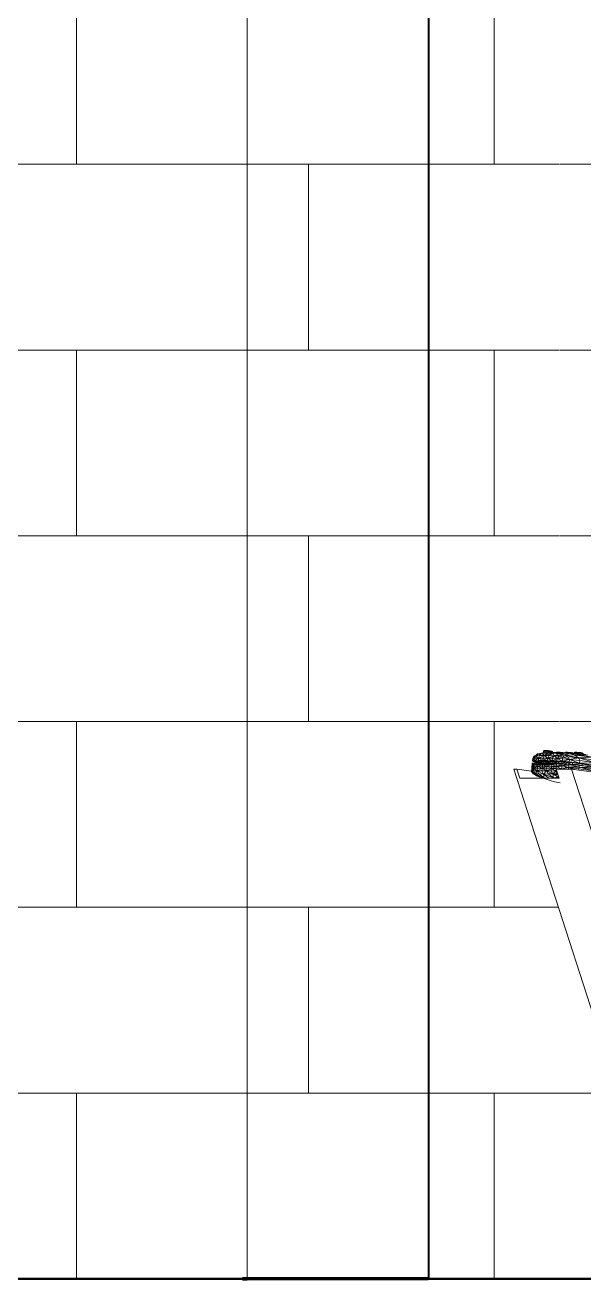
# Model space of a CAD drawing. Extents: x 4834 to 83801, y -13735 to 32221.
# Drawn here: x 13817.6 to 13841.7, y -12508.5 to -12454.5 of the extents above; entities that cross this region are included whole.
import ezdxf

# ---------------------------------------------------------------- set-up
doc = ezdxf.new("R2010")
doc.units = 0
doc.header["$LTSCALE"] = 8
doc.header["$MEASUREMENT"] = 0
doc.linetypes.add('Grid Line 1_2_', pattern=[0.875, 0.5, -0.125, 0.125, -0.125])
doc.linetypes.add('IMPORT-Hidden __x_', pattern=[0.1875, 0.125, -0.0625])
doc.layers.get('0').update_dxf_attribs({"lineweight": 9})
for name, color, linetype, lineweight in [('A-COLS', 52, 'Continuous', 9), ('A-DIM-480', 52, 'Continuous', 18), ('A-FLOR-LEVL', 51, 'Continuous', 9), ('A-WALL', 7, 'Continuous', 40), ('A-Wall-New', 1, 'Continuous', 50), ('A-windoor', 2, 'Continuous', 13), ('Details', 2, 'Continuous', 15), ('DIM', 8, 'Continuous', 5), ('first_dwg', 8, 'Continuous', 9), ('Furniture', 132, 'Continuous', 5), ('G-IMPT', 8, 'Continuous', 9), ('I-FURN', 30, 'Continuous', 9)]:
    doc.layers.add(name, color=color, linetype=linetype, lineweight=lineweight)
doc.layers.add('A-WALL-PATT', color=253, linetype='Continuous')
pattern_1 = [(0, (13837.783, -12508.538), (0, 8), []), (90, (13837.783, -12508.538), (-8, 8), [8, -8])]

# ---------------------------------------------------------------- blocks, each defined once
blk = doc.blocks.new('first_dwg__Oblique-V1-Section 1')
at = {"layer": 'A-DIM-480'}
blk.add_line((535.159, 0), (532.909, 0), dxfattribs=at)
blk = doc.blocks.new('first_dwg__U10-354699-Section 1')
at = {"layer": 'A-windoor'}
for p, q in [((1090.035, 0), (1084.535, 0)), ((1084.535, 0), (1090.035, 0)), ((1090.035, 0), (1084.535, 0)), ((1084.535, 0), (1090.035, 0)), ((1086.285, 0), (1088.285, 0)), ((1086.285, 0), (1088.285, 0)), ((1086.285, 0), (1088.285, 0)), ((1088.285, 0), (1086.285, 0))]:
    blk.add_line(p, q, dxfattribs=at)
blk = doc.blocks.new('first_dwg_A$C4D910482-354701-Section 1')
at = {"layer": 'Furniture'}
for p, q in [((1074.222, 0), (1060.33, 0)), ((1075.205, 0), (1061.314, 0)), ((1076.115, 0), (1074.222, 0)), ((1077.856, 0), (1075.205, 0))]:
    blk.add_line(p, q, dxfattribs=at)
at = {"layer": 'Furniture', "flags": 128}
for points in [[(1053.517, 0), (1041.542, 0), (1064.14, 0), (1076.115, 0)], [(1071.545, 0), (1073.286, 0), (1077.856, 0)]]:
    blk.add_lwpolyline(points, dxfattribs=at)
blk = doc.blocks.new('first_dwg__Oblique-V12-Section 1')
at = {"layer": 'A-DIM-480'}
blk.add_line((907.015, 0), (904.754, 0), dxfattribs=at)
blk = doc.blocks.new('first_dwg_A$C7F3F290D-354716-Section 1')
at = {"layer": 'Furniture'}
for p, q in [((1083.725, 0), (993.725, 0)), ((993.725, 0), (1083.725, 0)), ((1075.725, 0), (1001.725, 0)), ((1083.725, 0), (1075.725, 0))]:
    blk.add_line(p, q, dxfattribs=at)
blk = doc.blocks.new('first_dwg-354694-Section 1')
at = {"layer": 'A-DIM-480', "color": 42, "lineweight": 13}
for p, q in [((531.034, 0), (1093.113, 0)), ((902.885, 0), (1087.526, 0)), ((1087.113, 0), (1153.113, 0))]:
    blk.add_line(p, q, dxfattribs=at)
at = {"layer": 'A-DIM-480'}
blk.add_line((1084.528, 0), (1084.519, 0), dxfattribs=at)
at = {"layer": 'A-WALL', "color": 7, "lineweight": 50}
blk.add_line((840.167, 0), (1084.613, 0), dxfattribs=at)
at = {"layer": 'A-WALL', "color": 7, "lineweight": 50, "flags": 128}
blk.add_lwpolyline([(836.559, 0), (836.667, 0), (1084.613, 0)], dxfattribs=at)
at = {"layer": 'A-Wall-New'}
for p, q in [((534.034, 0), (1090.113, 0)), ((539.534, 0), (1084.613, 0)), ((1084.613, 0), (1144.613, 0)), ((1090.113, 0), (1150.113, 0))]:
    blk.add_line(p, q, dxfattribs=at)
at = {"layer": 'A-Wall-New', "color": 10, "lineweight": 70}
for p, q in [((1076.613, 0), (1076.813, 0)), ((1084.613, 0), (1076.613, 0))]:
    blk.add_line(p, q, dxfattribs=at)
at = {"layer": 'Details', "linetype": 'IMPORT-Hidden __x_'}
for p, q in [((1076.613, 0), (1035.795, 0)), ((1035.795, 0), (1076.613, 0))]:
    blk.add_line(p, q, dxfattribs=at)
at = {"layer": 'DIM', "color": 55, "lineweight": 13}
blk.add_line((1147.593, 0), (841.667, 0), dxfattribs=at)
at = {"layer": 'Furniture'}
blk.add_line((1071.039, 0), (1071.039, 0), dxfattribs=at)
for name, p in [('first_dwg_A$C7F3F290D-354716-Section 1', (0, 0)), ('first_dwg_A$C4D910482-354701-Section 1', (0, 0)), ('first_dwg__U10-354699-Section 1', (-0.027, 0)), ('first_dwg__U10-354699-Section 1', (0, 0)), ('first_dwg__Oblique-V1-Section 1', (556.079, 0))]:
    blk.add_blockref(name, p)
at = {"extrusion": (0, 0, -1)}
for name, p in [('first_dwg__Oblique-V12-Section 1', (-1990.411, 0)), ('first_dwg__Oblique-V1-Section 1', (-1624.147, 0))]:
    blk.add_blockref(name, p, dxfattribs=at)
blk = doc.blocks.new('Captain_Kirk_simplified_chair_2_22296 - Captain_Kirk_simplified_chair_2_22296-V41-Section 1')
at = {"layer": 'G-IMPT'}
for p, q in [((1089.577, 22.723), (1089.568, 22.636)), ((1089.592, 22.75), (1089.577, 22.723)), ((1089.617, 22.742), (1089.577, 22.723)), ((1089.577, 22.723), (1089.604, 22.726)), ((1089.577, 22.723), (1089.582, 22.667)), ((1089.602, 22.71), (1089.586, 22.656)), ((1089.622, 22.759), (1089.592, 22.75)), ((1089.592, 22.75), (1089.617, 22.753)), ((1089.643, 22.752), (1089.592, 22.75)), ((1089.617, 22.742), (1089.592, 22.75)), ((1089.592, 22.75), (1089.604, 22.726)), ((1089.604, 22.726), (1089.595, 22.636)), ((1089.617, 22.753), (1089.604, 22.726)), ((1089.617, 22.742), (1089.604, 22.714)), ((1089.604, 22.726), (1089.677, 22.723)), ((1089.604, 22.726), (1089.624, 22.673)), ((1089.643, 22.762), (1089.617, 22.753)), ((1089.622, 22.759), (1089.617, 22.753)), ((1089.617, 22.753), (1089.686, 22.75)), ((1089.617, 22.753), (1089.677, 22.723)), ((1089.643, 22.752), (1089.617, 22.742)), ((1089.701, 22.743), (1089.617, 22.742)), ((1089.685, 22.731), (1089.617, 22.742)), ((1089.622, 22.759), (1089.643, 22.762)), ((1089.78, 22.743), (1089.622, 22.759)), ((1089.643, 22.752), (1089.622, 22.759)), ((1089.643, 22.762), (1089.701, 22.759)), ((1089.78, 22.743), (1089.643, 22.762)), ((1089.643, 22.762), (1089.686, 22.75)), ((1089.78, 22.743), (1089.643, 22.752)), ((1089.701, 22.743), (1089.643, 22.752)), ((1089.677, 22.723), (1089.668, 22.636)), ((1089.686, 22.75), (1089.677, 22.723)), ((1089.677, 22.723), (1089.776, 22.714)), ((1089.677, 22.723), (1089.723, 22.636)), ((1089.701, 22.743), (1089.685, 22.731)), ((1089.78, 22.734), (1089.685, 22.731)), ((1089.685, 22.731), (1089.779, 22.72)), ((1089.701, 22.759), (1089.686, 22.75)), ((1089.686, 22.75), (1089.779, 22.742)), ((1089.686, 22.75), (1089.776, 22.714)), ((1089.701, 22.759), (1089.781, 22.752)), ((1089.78, 22.743), (1089.701, 22.759)), ((1089.701, 22.759), (1089.779, 22.742)), ((1089.78, 22.743), (1089.701, 22.743)), ((1089.701, 22.743), (1089.78, 22.734)), ((1089.776, 22.714), (1089.768, 22.636)), ((1089.779, 22.742), (1089.776, 22.714)), ((1089.776, 22.714), (1089.876, 22.702)), ((1089.776, 22.714), (1089.817, 22.636)), ((1089.781, 22.752), (1089.779, 22.742)), ((1089.779, 22.742), (1089.873, 22.731)), ((1089.779, 22.742), (1089.876, 22.702)), ((1089.78, 22.734), (1089.779, 22.72)), ((1089.859, 22.727), (1089.779, 22.72)), ((1089.872, 22.712), (1089.779, 22.72)), ((1089.78, 22.743), (1089.781, 22.752)), ((1089.78, 22.743), (1089.86, 22.743)), ((1089.78, 22.743), (1089.917, 22.734)), ((1089.78, 22.743), (1089.939, 22.727)), ((1089.78, 22.743), (1089.917, 22.724)), ((1089.78, 22.743), (1089.859, 22.727)), ((1089.78, 22.743), (1089.78, 22.734)), ((1089.859, 22.727), (1089.78, 22.734)), ((1089.781, 22.752), (1089.86, 22.743)), ((1089.781, 22.752), (1089.873, 22.731)), ((1089.917, 22.724), (1089.859, 22.727)), ((1089.859, 22.727), (1089.872, 22.712)), ((1089.86, 22.743), (1089.917, 22.734)), ((1089.86, 22.743), (1089.873, 22.731)), ((1089.86, 22.743), (1089.941, 22.72)), ((1089.876, 22.702), (1089.869, 22.636)), ((1089.917, 22.724), (1089.872, 22.712)), ((1089.941, 22.709), (1089.872, 22.712)), ((1089.873, 22.731), (1089.941, 22.72)), ((1089.873, 22.731), (1089.876, 22.702)), ((1089.873, 22.731), (1089.949, 22.691)), ((1089.876, 22.702), (1089.949, 22.691)), ((1089.876, 22.702), (1089.9, 22.636)), ((1089.917, 22.734), (1089.939, 22.727)), ((1089.917, 22.734), (1089.941, 22.72)), ((1089.917, 22.734), (1089.966, 22.712)), ((1089.939, 22.727), (1089.917, 22.724)), ((1089.917, 22.724), (1089.941, 22.709)), ((1089.939, 22.727), (1089.966, 22.712)), ((1089.939, 22.727), (1089.941, 22.709)), ((1089.941, 22.72), (1089.966, 22.712)), ((1089.941, 22.72), (1089.949, 22.691)), ((1089.941, 22.72), (1089.975, 22.682)), ((1089.966, 22.712), (1089.941, 22.709)), ((1089.966, 22.712), (1089.948, 22.679)), ((1089.975, 22.682), (1089.948, 22.679)), ((1089.949, 22.691), (1089.975, 22.682)), ((1089.949, 22.691), (1089.952, 22.636)), ((1089.975, 22.682), (1089.962, 22.636)), ((1089.966, 22.712), (1089.975, 22.682)), ((1089.975, 22.682), (1089.97, 22.628)), ((1090.141, 22.685), (1090.111, 22.676)), ((1090.162, 22.688), (1090.136, 22.679)), ((1090.141, 22.685), (1090.136, 22.679)), ((1090.141, 22.685), (1090.162, 22.688)), ((1090.299, 22.669), (1090.141, 22.685)), ((1090.162, 22.679), (1090.141, 22.685)), ((1090.162, 22.688), (1090.22, 22.685)), ((1090.299, 22.669), (1090.162, 22.688)), ((1090.162, 22.688), (1090.204, 22.676)), ((1090.22, 22.685), (1090.204, 22.676)), ((1090.22, 22.685), (1090.299, 22.679)), ((1090.299, 22.669), (1090.22, 22.685)), ((1090.22, 22.685), (1090.298, 22.668)), ((1090.537, 22.685), (1090.507, 22.676)), ((1090.558, 22.688), (1090.532, 22.679)), ((1090.537, 22.685), (1090.532, 22.679)), ((1090.537, 22.685), (1090.558, 22.688)), ((1090.695, 22.669), (1090.537, 22.685)), ((1090.558, 22.678), (1090.537, 22.685)), ((1090.558, 22.688), (1090.616, 22.685)), ((1090.695, 22.669), (1090.558, 22.688)), ((1090.558, 22.688), (1090.601, 22.676)), ((1090.616, 22.685), (1090.601, 22.676)), ((1090.616, 22.685), (1090.695, 22.678)), ((1090.695, 22.669), (1090.616, 22.685)), ((1090.616, 22.685), (1090.694, 22.668)), ((1090.933, 22.685), (1090.903, 22.676)), ((1090.954, 22.688), (1090.928, 22.679)), ((1090.933, 22.685), (1090.928, 22.679)), ((1090.933, 22.685), (1090.954, 22.688)), ((1091.091, 22.669), (1090.933, 22.685)), ((1090.954, 22.678), (1090.933, 22.685)), ((1090.954, 22.688), (1091.012, 22.685)), ((1091.091, 22.669), (1090.954, 22.688)), ((1090.954, 22.688), (1090.997, 22.676)), ((1091.012, 22.685), (1090.997, 22.676)), ((1091.012, 22.685), (1091.092, 22.678)), ((1091.091, 22.669), (1091.012, 22.685)), ((1091.012, 22.685), (1091.09, 22.668)), ((1089.085, 22.064), (1089.182, 22.149)), ((1089.101, 22.218), (1089.093, 22.14)), ((1089.182, 22.149), (1089.093, 22.14)), ((1089.101, 22.218), (1089.099, 22.122)), ((1089.107, 22.2), (1089.099, 22.122)), ((1089.183, 22.154), (1089.099, 22.122)), ((1089.101, 22.218), (1089.19, 22.227)), ((1089.188, 22.208), (1089.101, 22.218)), ((1089.189, 22.213), (1089.101, 22.218)), ((1089.107, 22.2), (1089.101, 22.218)), ((1089.101, 22.218), (1089.182, 22.149)), ((1089.187, 22.197), (1089.107, 22.2)), ((1089.186, 22.192), (1089.107, 22.2)), ((1089.186, 22.183), (1089.107, 22.2)), ((1089.11, 22.307), (1089.122, 22.417)), ((1089.11, 22.307), (1089.199, 22.317)), ((1089.117, 22.29), (1089.11, 22.307)), ((1089.364, 22.273), (1089.11, 22.307)), ((1089.37, 22.256), (1089.11, 22.307)), ((1089.241, 22.263), (1089.117, 22.29)), ((1089.378, 22.248), (1089.117, 22.29)), ((1089.117, 22.29), (1089.37, 22.256)), ((1089.244, 22.535), (1089.122, 22.417)), ((1089.163, 22.514), (1089.122, 22.417)), ((1089.174, 22.469), (1089.122, 22.417)), ((1089.122, 22.417), (1089.211, 22.427)), ((1089.122, 22.417), (1089.199, 22.317)), ((1089.26, 22.564), (1089.163, 22.514)), ((1089.244, 22.535), (1089.163, 22.514)), ((1089.174, 22.469), (1089.163, 22.514)), ((1089.26, 22.564), (1089.174, 22.469)), ((1089.174, 22.074), (1089.182, 22.149)), ((1089.351, 22.231), (1089.182, 22.149)), ((1089.19, 22.227), (1089.182, 22.149)), ((1089.182, 22.149), (1089.343, 22.153)), ((1089.182, 22.149), (1089.336, 22.077)), ((1089.19, 22.227), (1089.351, 22.231)), ((1089.199, 22.317), (1089.372, 22.43)), ((1089.199, 22.317), (1089.211, 22.427)), ((1089.199, 22.317), (1089.361, 22.32)), ((1089.448, 22.282), (1089.199, 22.317)), ((1089.364, 22.273), (1089.199, 22.317)), ((1089.244, 22.535), (1089.211, 22.427)), ((1089.211, 22.427), (1089.372, 22.43)), ((1089.241, 22.263), (1089.247, 22.318)), ((1089.587, 22.21), (1089.241, 22.263)), ((1089.369, 22.244), (1089.241, 22.263)), ((1089.369, 22.246), (1089.241, 22.263)), ((1089.504, 22.636), (1089.244, 22.535)), ((1089.319, 22.618), (1089.244, 22.535)), ((1089.244, 22.535), (1089.411, 22.542)), ((1089.244, 22.535), (1089.372, 22.43)), ((1089.319, 22.618), (1089.26, 22.564)), ((1089.504, 22.636), (1089.319, 22.618)), ((1089.336, 22.077), (1089.343, 22.153)), ((1089.336, 22.077), (1089.541, 22.152)), ((1089.351, 22.231), (1089.343, 22.153)), ((1089.541, 22.152), (1089.343, 22.153)), ((1089.351, 22.231), (1089.549, 22.231)), ((1089.351, 22.231), (1089.541, 22.152)), ((1089.356, 22.189), (1089.439, 22.198)), ((1089.364, 22.273), (1089.36, 22.227)), ((1089.361, 22.32), (1089.372, 22.43)), ((1089.447, 22.278), (1089.361, 22.32)), ((1089.448, 22.282), (1089.361, 22.32)), ((1089.598, 22.285), (1089.361, 22.32)), ((1089.361, 22.32), (1089.558, 22.32)), ((1089.448, 22.282), (1089.364, 22.273)), ((1089.364, 22.273), (1089.37, 22.256)), ((1089.37, 22.256), (1089.443, 22.24)), ((1089.443, 22.24), (1089.37, 22.256)), ((1089.621, 22.542), (1089.372, 22.43)), ((1089.411, 22.542), (1089.372, 22.43)), ((1089.372, 22.43), (1089.558, 22.32)), ((1089.372, 22.43), (1089.569, 22.43)), ((1089.448, 22.282), (1089.397, 22.231)), ((1089.504, 22.636), (1089.411, 22.542)), ((1089.621, 22.542), (1089.411, 22.542)), ((1089.439, 22.198), (1089.59, 22.201)), ((1089.448, 22.282), (1089.442, 22.231)), ((1089.448, 22.282), (1089.598, 22.285)), ((1089.448, 22.282), (1089.537, 22.231)), ((1089.81, 22.182), (1089.486, 22.231)), ((1089.845, 22.666), (1089.504, 22.636)), ((1090.131, 22.665), (1089.504, 22.636)), ((1089.572, 22.637), (1089.504, 22.636)), ((1089.752, 22.636), (1089.504, 22.636)), ((1089.621, 22.542), (1089.504, 22.636)), ((1089.533, 22.077), (1089.541, 22.152)), ((1089.549, 22.231), (1089.541, 22.152)), ((1089.746, 22.23), (1089.541, 22.152)), ((1089.541, 22.152), (1089.73, 22.077)), ((1089.541, 22.152), (1089.738, 22.152)), ((1089.549, 22.231), (1089.746, 22.23)), ((1089.558, 22.32), (1089.569, 22.43)), ((1089.558, 22.32), (1089.767, 22.43)), ((1089.783, 22.285), (1089.558, 22.32)), ((1089.598, 22.285), (1089.558, 22.32)), ((1089.558, 22.32), (1089.755, 22.32)), ((1089.621, 22.542), (1089.569, 22.43)), ((1089.569, 22.43), (1089.767, 22.43)), ((1090.101, 22.139), (1089.587, 22.21)), ((1089.59, 22.201), (1089.774, 22.201)), ((1089.598, 22.285), (1089.593, 22.231)), ((1089.619, 22.522), (1089.598, 22.529)), ((1089.783, 22.285), (1089.598, 22.285)), ((1089.855, 22.284), (1089.599, 22.32)), ((1090.001, 22.636), (1089.621, 22.542)), ((1089.752, 22.636), (1089.621, 22.542)), ((1089.621, 22.542), (1089.831, 22.541)), ((1089.621, 22.542), (1089.767, 22.43)), ((1089.783, 22.285), (1089.658, 22.231)), ((1089.73, 22.077), (1089.738, 22.152)), ((1089.73, 22.077), (1089.938, 22.15)), ((1089.746, 22.23), (1089.738, 22.152)), ((1089.938, 22.15), (1089.738, 22.152)), ((1089.746, 22.23), (1089.946, 22.228)), ((1089.746, 22.23), (1089.938, 22.15)), ((1090.131, 22.665), (1089.752, 22.636)), ((1090.001, 22.636), (1089.752, 22.636)), ((1089.755, 22.32), (1089.767, 22.43)), ((1089.783, 22.285), (1089.755, 22.32)), ((1089.967, 22.284), (1089.755, 22.32)), ((1089.755, 22.32), (1089.955, 22.318)), ((1089.831, 22.541), (1089.767, 22.43)), ((1090.042, 22.535), (1089.767, 22.43)), ((1089.767, 22.43), (1089.955, 22.318)), ((1089.767, 22.43), (1089.966, 22.427)), ((1089.774, 22.201), (1089.959, 22.201)), ((1089.783, 22.285), (1089.777, 22.23)), ((1089.783, 22.285), (1089.967, 22.284)), ((1089.783, 22.285), (1089.9, 22.229)), ((1089.81, 22.182), (1090.217, 22.125)), ((1090.001, 22.636), (1089.831, 22.541)), ((1090.042, 22.535), (1089.831, 22.541)), ((1090.131, 22.665), (1089.845, 22.666)), ((1089.93, 22.074), (1089.938, 22.15)), ((1090.042, 22.645), (1089.935, 22.656)), ((1089.946, 22.228), (1089.938, 22.15)), ((1090.15, 22.221), (1089.938, 22.15)), ((1089.938, 22.15), (1090.134, 22.067)), ((1089.938, 22.15), (1090.142, 22.142)), ((1089.946, 22.228), (1090.15, 22.221)), ((1089.955, 22.318), (1089.966, 22.427)), ((1089.955, 22.318), (1090.171, 22.42)), ((1090.154, 22.282), (1089.955, 22.318)), ((1089.967, 22.284), (1089.955, 22.318)), ((1089.955, 22.318), (1090.159, 22.31)), ((1089.959, 22.201), (1090.145, 22.198)), ((1089.967, 22.284), (1089.961, 22.227)), ((1090.042, 22.535), (1089.966, 22.427)), ((1089.966, 22.427), (1090.171, 22.42)), ((1090.154, 22.282), (1089.967, 22.284)), ((1089.987, 22.316), (1090.052, 22.296)), ((1090.131, 22.665), (1090.001, 22.636)), ((1090.418, 22.665), (1090.001, 22.636)), ((1090.689, 22.637), (1090.001, 22.636)), ((1090.244, 22.618), (1090.001, 22.636)), ((1090.042, 22.535), (1090.001, 22.636)), ((1090.244, 22.618), (1090.042, 22.535)), ((1090.479, 22.565), (1090.052, 22.536)), ((1090.052, 22.534), (1090.254, 22.517)), ((1090.052, 22.526), (1090.171, 22.42)), ((1090.154, 22.282), (1090.052, 22.24)), ((1090.162, 22.679), (1090.111, 22.676)), ((1090.111, 22.676), (1090.136, 22.679)), ((1090.135, 22.668), (1090.111, 22.676)), ((1090.131, 22.665), (1090.418, 22.665)), ((1090.134, 22.067), (1090.142, 22.142)), ((1090.162, 22.679), (1090.135, 22.668)), ((1090.219, 22.669), (1090.135, 22.668)), ((1090.136, 22.679), (1090.204, 22.676)), ((1090.15, 22.221), (1090.142, 22.142)), ((1090.377, 22.126), (1090.142, 22.142)), ((1090.145, 22.198), (1090.336, 22.191)), ((1090.154, 22.282), (1090.147, 22.22)), ((1090.15, 22.221), (1090.385, 22.204)), ((1090.15, 22.221), (1090.377, 22.126)), ((1090.154, 22.282), (1090.159, 22.31)), ((1090.154, 22.282), (1090.345, 22.275)), ((1090.154, 22.282), (1090.298, 22.21)), ((1090.159, 22.31), (1090.171, 22.42)), ((1090.345, 22.275), (1090.159, 22.31)), ((1090.159, 22.31), (1090.394, 22.294)), ((1090.299, 22.669), (1090.162, 22.679)), ((1090.219, 22.669), (1090.162, 22.679)), ((1090.254, 22.517), (1090.171, 22.42)), ((1090.431, 22.473), (1090.171, 22.42)), ((1090.171, 22.42), (1090.394, 22.294)), ((1090.171, 22.42), (1090.405, 22.404)), ((1090.204, 22.676), (1090.298, 22.668)), ((1090.299, 22.669), (1090.219, 22.669)), ((1090.689, 22.637), (1090.244, 22.618)), ((1090.479, 22.565), (1090.244, 22.618)), ((1090.479, 22.565), (1090.254, 22.517)), ((1090.254, 22.517), (1090.431, 22.473)), ((1090.299, 22.679), (1090.298, 22.668)), ((1090.299, 22.679), (1090.378, 22.669)), ((1090.299, 22.669), (1090.299, 22.679)), ((1090.299, 22.679), (1090.356, 22.665)), ((1090.299, 22.669), (1090.378, 22.669)), ((1090.299, 22.669), (1090.356, 22.665)), ((1090.336, 22.191), (1090.556, 22.176)), ((1090.345, 22.275), (1090.338, 22.208)), ((1090.345, 22.275), (1090.394, 22.294)), ((1090.564, 22.26), (1090.345, 22.275)), ((1090.385, 22.204), (1090.377, 22.126)), ((1090.676, 22.176), (1090.377, 22.126)), ((1090.564, 22.26), (1090.385, 22.206)), ((1090.385, 22.204), (1090.676, 22.176)), ((1090.394, 22.294), (1090.405, 22.404)), ((1090.394, 22.294), (1090.684, 22.372)), ((1090.564, 22.26), (1090.394, 22.294)), ((1090.394, 22.294), (1090.685, 22.265)), ((1090.431, 22.473), (1090.405, 22.404)), ((1090.405, 22.404), (1090.684, 22.376)), ((1091.226, 22.584), (1090.418, 22.665)), ((1090.684, 22.638), (1090.418, 22.665)), ((1090.479, 22.565), (1090.431, 22.473)), ((1090.648, 22.483), (1090.431, 22.473)), ((1090.431, 22.473), (1090.684, 22.38)), ((1090.684, 22.635), (1090.479, 22.565)), ((1090.93, 22.553), (1090.479, 22.565)), ((1091.097, 22.439), (1090.479, 22.565)), ((1090.479, 22.565), (1090.648, 22.483)), ((1090.507, 22.676), (1090.532, 22.679)), ((1090.558, 22.678), (1090.507, 22.676)), ((1090.532, 22.668), (1090.507, 22.676)), ((1090.507, 22.676), (1090.519, 22.652)), ((1090.532, 22.679), (1090.519, 22.652)), ((1090.532, 22.679), (1090.601, 22.676)), ((1090.532, 22.679), (1090.592, 22.649)), ((1090.558, 22.678), (1090.532, 22.668)), ((1090.616, 22.669), (1090.532, 22.668)), ((1090.6, 22.657), (1090.532, 22.668)), ((1090.556, 22.176), (1090.827, 22.15)), ((1090.564, 22.26), (1090.557, 22.187)), ((1090.695, 22.669), (1090.558, 22.678)), ((1090.616, 22.669), (1090.558, 22.678)), ((1090.564, 22.26), (1090.685, 22.265)), ((1090.564, 22.26), (1090.836, 22.233)), ((1090.564, 22.26), (1090.802, 22.16)), ((1090.601, 22.676), (1090.592, 22.649)), ((1090.592, 22.649), (1090.684, 22.641)), ((1090.616, 22.669), (1090.6, 22.657)), ((1090.695, 22.66), (1090.6, 22.657)), ((1090.6, 22.657), (1090.684, 22.647)), ((1090.601, 22.676), (1090.694, 22.668)), ((1090.601, 22.676), (1090.684, 22.643)), ((1090.695, 22.669), (1090.616, 22.669)), ((1090.616, 22.669), (1090.695, 22.66)), ((1090.648, 22.483), (1090.696, 22.375)), ((1090.676, 22.176), (1090.667, 22.098)), ((1090.676, 22.176), (1091.123, 22.121)), ((1090.684, 22.175), (1090.676, 22.176)), ((1090.676, 22.176), (1091.115, 22.043)), ((1091.097, 22.439), (1090.684, 22.479)), ((1090.685, 22.265), (1090.696, 22.375)), ((1090.836, 22.233), (1090.685, 22.265)), ((1090.685, 22.265), (1091.132, 22.21)), ((1091.694, 22.465), (1090.689, 22.637)), ((1091.492, 22.554), (1090.689, 22.637)), ((1090.689, 22.637), (1090.93, 22.553)), ((1090.689, 22.637), (1090.93, 22.613)), ((1090.694, 22.668), (1090.691, 22.64)), ((1090.691, 22.64), (1090.791, 22.628)), ((1090.695, 22.678), (1090.694, 22.668)), ((1090.694, 22.668), (1090.788, 22.657)), ((1090.694, 22.668), (1090.791, 22.628)), ((1090.695, 22.66), (1090.694, 22.646)), ((1090.774, 22.653), (1090.694, 22.646)), ((1090.787, 22.638), (1090.694, 22.646)), ((1090.695, 22.678), (1090.774, 22.669)), ((1090.695, 22.669), (1090.695, 22.678)), ((1090.695, 22.678), (1090.788, 22.657)), ((1090.695, 22.669), (1090.774, 22.669)), ((1090.695, 22.669), (1090.832, 22.66)), ((1090.695, 22.669), (1090.853, 22.653)), ((1090.695, 22.669), (1090.832, 22.65)), ((1090.695, 22.669), (1090.774, 22.653)), ((1090.695, 22.669), (1090.695, 22.66)), ((1090.774, 22.653), (1090.695, 22.66)), ((1091.097, 22.439), (1090.696, 22.375)), ((1090.696, 22.375), (1091.132, 22.21)), ((1090.696, 22.375), (1091.144, 22.32)), ((1090.774, 22.669), (1090.832, 22.66)), ((1090.774, 22.669), (1090.788, 22.657)), ((1090.774, 22.669), (1090.856, 22.646)), ((1090.832, 22.65), (1090.774, 22.653)), ((1090.774, 22.653), (1090.787, 22.638)), ((1090.832, 22.65), (1090.787, 22.638)), ((1090.856, 22.635), (1090.787, 22.638)), ((1090.788, 22.657), (1090.856, 22.646)), ((1090.788, 22.657), (1090.791, 22.628)), ((1090.788, 22.657), (1090.855, 22.621)), ((1090.827, 22.15), (1091.246, 22.098)), ((1090.836, 22.233), (1090.828, 22.157)), ((1090.832, 22.66), (1090.853, 22.653)), ((1090.832, 22.66), (1090.856, 22.646)), ((1090.832, 22.66), (1090.881, 22.638)), ((1090.853, 22.653), (1090.832, 22.65)), ((1090.832, 22.65), (1090.856, 22.635)), ((1090.92, 22.236), (1090.836, 22.235)), ((1091.254, 22.182), (1090.836, 22.233)), ((1090.836, 22.233), (1091.132, 22.21)), ((1090.853, 22.653), (1090.881, 22.638)), ((1090.853, 22.653), (1090.856, 22.635)), ((1090.856, 22.646), (1090.881, 22.638)), ((1090.856, 22.646), (1090.863, 22.617)), ((1090.856, 22.646), (1090.89, 22.608)), ((1090.881, 22.638), (1090.856, 22.635)), ((1091.254, 22.182), (1090.865, 22.152)), ((1090.881, 22.638), (1090.89, 22.608)), ((1090.903, 22.676), (1090.888, 22.649)), ((1090.928, 22.668), (1090.888, 22.649)), ((1090.888, 22.649), (1090.915, 22.652)), ((1090.903, 22.676), (1090.928, 22.679)), ((1090.954, 22.678), (1090.903, 22.676)), ((1090.928, 22.668), (1090.903, 22.676)), ((1090.903, 22.676), (1090.915, 22.652)), ((1090.93, 22.448), (1090.909, 22.455)), ((1090.928, 22.679), (1090.915, 22.652)), ((1090.928, 22.668), (1090.915, 22.64)), ((1090.915, 22.652), (1090.988, 22.649)), ((1090.928, 22.679), (1090.997, 22.676)), ((1090.928, 22.679), (1090.988, 22.649)), ((1090.954, 22.678), (1090.928, 22.668)), ((1091.012, 22.669), (1090.928, 22.668)), ((1090.996, 22.657), (1090.928, 22.668)), ((1091.694, 22.465), (1090.93, 22.553)), ((1090.93, 22.553), (1091.097, 22.439)), ((1090.988, 22.438), (1090.93, 22.448)), ((1091.091, 22.669), (1090.954, 22.678)), ((1091.012, 22.669), (1090.954, 22.678)), ((1090.997, 22.676), (1090.988, 22.649)), ((1090.988, 22.649), (1091.087, 22.64)), ((1090.988, 22.649), (1091.012, 22.604)), ((1090.988, 22.438), (1091.067, 22.429)), ((1091.012, 22.669), (1090.996, 22.657)), ((1091.091, 22.659), (1090.996, 22.657)), ((1090.996, 22.657), (1091.09, 22.646)), ((1090.997, 22.676), (1091.09, 22.668)), ((1090.997, 22.676), (1091.087, 22.64)), ((1091.091, 22.669), (1091.012, 22.669)), ((1091.012, 22.669), (1091.091, 22.659)), ((1091.089, 22.61), (1091.059, 22.601)), ((1091.147, 22.422), (1091.067, 22.429)), ((1091.09, 22.668), (1091.087, 22.64)), ((1091.087, 22.64), (1091.187, 22.628)), ((1091.087, 22.64), (1091.112, 22.593)), ((1091.089, 22.61), (1091.11, 22.612)), ((1091.092, 22.678), (1091.09, 22.668)), ((1091.09, 22.668), (1091.184, 22.657)), ((1091.09, 22.668), (1091.187, 22.628)), ((1091.091, 22.659), (1091.09, 22.646)), ((1091.17, 22.653), (1091.09, 22.646)), ((1091.183, 22.638), (1091.09, 22.646)), ((1091.091, 22.669), (1091.092, 22.678)), ((1091.091, 22.669), (1091.171, 22.669)), ((1091.091, 22.669), (1091.228, 22.659)), ((1091.091, 22.669), (1091.25, 22.653)), ((1091.091, 22.669), (1091.228, 22.65)), ((1091.091, 22.669), (1091.17, 22.653)), ((1091.091, 22.669), (1091.091, 22.659)), ((1091.17, 22.653), (1091.091, 22.659)), ((1091.092, 22.678), (1091.171, 22.669)), ((1091.092, 22.678), (1091.184, 22.657)), ((1091.694, 22.465), (1091.097, 22.439)), ((1091.817, 22.346), (1091.097, 22.439)), ((1091.097, 22.439), (1091.144, 22.32)), ((1091.097, 22.439), (1091.85, 22.226)), ((1091.132, 22.21), (1091.144, 22.32)), ((1091.132, 22.21), (1091.85, 22.226)), ((1091.254, 22.182), (1091.132, 22.21)), ((1091.132, 22.21), (1091.839, 22.116)), ((1091.144, 22.32), (1091.85, 22.226)), ((1091.205, 22.42), (1091.147, 22.422)), ((1091.228, 22.65), (1091.17, 22.653)), ((1091.17, 22.653), (1091.183, 22.638)), ((1091.171, 22.669), (1091.228, 22.659)), ((1091.171, 22.669), (1091.184, 22.657)), ((1091.171, 22.669), (1091.252, 22.646)), ((1091.228, 22.65), (1091.183, 22.638)), ((1091.252, 22.635), (1091.183, 22.638)), ((1091.184, 22.657), (1091.252, 22.646)), ((1091.184, 22.657), (1091.187, 22.628)), ((1091.184, 22.657), (1091.26, 22.616)), ((1091.187, 22.628), (1091.26, 22.616)), ((1091.187, 22.628), (1091.203, 22.584)), ((1091.226, 22.422), (1091.205, 22.42)), ((1091.492, 22.554), (1091.226, 22.584)), ((1091.228, 22.659), (1091.25, 22.653)), ((1091.228, 22.659), (1091.252, 22.646)), ((1091.228, 22.659), (1091.277, 22.638)), ((1091.25, 22.653), (1091.228, 22.65)), ((1091.228, 22.65), (1091.252, 22.635)), ((1091.254, 22.182), (1091.246, 22.104)), ((1091.25, 22.653), (1091.277, 22.638)), ((1091.25, 22.653), (1091.252, 22.635)), ((1091.252, 22.646), (1091.277, 22.638)), ((1091.252, 22.646), (1091.26, 22.616)), ((1091.252, 22.646), (1091.286, 22.608)), ((1091.277, 22.638), (1091.252, 22.635)), ((1091.254, 22.182), (1091.914, 22.094)), ((1091.254, 22.182), (1091.858, 22.022)), ((1091.254, 22.182), (1091.839, 22.116)), ((1091.257, 22.593), (1091.327, 22.593)), ((1091.257, 22.593), (1091.385, 22.584)), ((1091.257, 22.592), (1091.406, 22.577)), ((1091.257, 22.592), (1091.384, 22.575)), ((1091.257, 22.592), (1091.326, 22.577)), ((1091.257, 22.591), (1091.34, 22.582)), ((1091.326, 22.577), (1091.257, 22.583)), ((1091.306, 22.573), (1091.257, 22.58)), ((1091.258, 22.602), (1091.327, 22.593)), ((1091.258, 22.6), (1091.34, 22.582)), ((1091.277, 22.638), (1091.259, 22.605)), ((1091.286, 22.608), (1091.259, 22.605)), ((1091.26, 22.616), (1091.286, 22.608)), ((1091.277, 22.638), (1091.286, 22.608)), ((1091.286, 22.608), (1091.279, 22.536)), ((1091.326, 22.577), (1091.316, 22.576)), ((1089.065, 21.87), (1089.166, 21.988)), ((1089.065, 21.87), (1089.077, 21.978)), ((1089.065, 21.87), (1089.154, 21.88)), ((1089.119, 21.757), (1089.065, 21.87)), ((1089.118, 21.775), (1089.065, 21.87)), ((1089.072, 21.852), (1089.065, 21.87)), ((1089.22, 21.753), (1089.065, 21.87)), ((1089.118, 21.775), (1089.072, 21.852)), ((1089.077, 21.978), (1089.085, 22.064)), ((1089.166, 21.988), (1089.077, 21.978)), ((1089.083, 21.979), (1089.085, 22.064)), ((1089.085, 22.064), (1089.093, 22.14)), ((1089.099, 22.122), (1089.085, 22.064)), ((1089.085, 22.064), (1089.174, 22.074)), ((1089.092, 22.046), (1089.085, 22.064)), ((1089.166, 21.988), (1089.085, 22.064)), ((1089.085, 21.979), (1089.092, 22.046)), ((1089.092, 22.046), (1089.099, 22.122)), ((1089.17, 22.029), (1089.092, 22.046)), ((1089.099, 22.122), (1089.093, 22.14)), ((1089.173, 22.057), (1089.099, 22.122)), ((1089.099, 22.122), (1089.178, 22.105)), ((1089.303, 21.656), (1089.119, 21.757)), ((1089.22, 21.753), (1089.119, 21.757)), ((1089.154, 21.88), (1089.166, 21.988)), ((1089.154, 21.88), (1089.316, 21.883)), ((1089.22, 21.753), (1089.154, 21.88)), ((1089.166, 21.988), (1089.336, 22.077)), ((1089.166, 21.988), (1089.174, 22.074)), ((1089.166, 21.988), (1089.327, 21.991)), ((1089.166, 21.988), (1089.316, 21.883)), ((1089.174, 22.074), (1089.336, 22.077)), ((1089.22, 21.753), (1089.316, 21.883)), ((1089.617, 21.578), (1089.22, 21.753)), ((1089.385, 21.747), (1089.22, 21.753)), ((1089.22, 21.753), (1089.441, 21.611)), ((1089.22, 21.753), (1089.303, 21.656)), ((1089.874, 21.471), (1089.303, 21.656)), ((1089.441, 21.611), (1089.303, 21.656)), ((1089.316, 21.883), (1089.524, 21.991)), ((1089.316, 21.883), (1089.327, 21.991)), ((1089.582, 21.743), (1089.316, 21.883)), ((1089.385, 21.747), (1089.316, 21.883)), ((1089.316, 21.883), (1089.513, 21.883)), ((1089.327, 21.991), (1089.336, 22.077)), ((1089.524, 21.991), (1089.327, 21.991)), ((1089.524, 21.991), (1089.336, 22.077)), ((1089.336, 22.077), (1089.533, 22.077)), ((1089.582, 21.743), (1089.385, 21.747)), ((1089.617, 21.578), (1089.385, 21.747)), ((1089.572, 21.569), (1089.441, 21.611)), ((1089.617, 21.578), (1089.441, 21.611)), ((1089.513, 21.883), (1089.524, 21.991)), ((1089.582, 21.743), (1089.513, 21.883)), ((1089.513, 21.883), (1089.71, 21.883)), ((1089.524, 21.991), (1089.533, 22.077)), ((1089.524, 21.991), (1089.73, 22.077)), ((1089.524, 21.991), (1089.71, 21.883)), ((1089.524, 21.991), (1089.722, 21.991)), ((1089.533, 22.077), (1089.73, 22.077)), ((1089.582, 21.743), (1089.71, 21.883)), ((1089.78, 21.747), (1089.582, 21.743)), ((1090.012, 21.578), (1089.582, 21.743)), ((1089.582, 21.743), (1089.807, 21.569)), ((1089.582, 21.743), (1089.617, 21.578)), ((1089.71, 21.883), (1089.722, 21.991)), ((1089.71, 21.883), (1089.921, 21.989)), ((1089.98, 21.753), (1089.71, 21.883)), ((1089.78, 21.747), (1089.71, 21.883)), ((1089.71, 21.883), (1089.91, 21.88)), ((1089.722, 21.991), (1089.73, 22.077)), ((1089.921, 21.989), (1089.722, 21.991)), ((1089.921, 21.989), (1089.73, 22.077)), ((1089.73, 22.077), (1089.93, 22.074)), ((1089.98, 21.753), (1089.78, 21.747)), ((1090.012, 21.578), (1089.78, 21.747)), ((1089.91, 21.88), (1089.921, 21.989)), ((1089.98, 21.753), (1089.91, 21.88)), ((1089.91, 21.88), (1090.114, 21.873)), ((1089.921, 21.989), (1089.93, 22.074)), ((1089.921, 21.989), (1090.134, 22.067)), ((1089.921, 21.989), (1090.114, 21.873)), ((1089.921, 21.989), (1090.126, 21.981)), ((1089.93, 22.074), (1090.134, 22.067)), ((1089.98, 21.753), (1090.114, 21.873)), ((1090.185, 21.759), (1089.98, 21.753)), ((1090.211, 21.702), (1089.98, 21.753)), ((1089.98, 21.753), (1090.214, 21.611)), ((1089.98, 21.753), (1090.012, 21.578)), ((1090.214, 21.611), (1090.012, 21.578)), ((1090.114, 21.873), (1090.126, 21.981)), ((1090.162, 21.855), (1090.114, 21.873)), ((1090.185, 21.759), (1090.114, 21.873)), ((1090.126, 21.981), (1090.134, 22.067)), ((1090.36, 21.965), (1090.126, 21.981)), ((1090.134, 22.067), (1090.377, 22.126)), ((1090.36, 21.965), (1090.134, 22.067)), ((1090.134, 22.067), (1090.369, 22.051)), ((1090.36, 21.965), (1090.369, 22.051)), ((1090.36, 21.965), (1090.66, 22.022)), ((1090.36, 21.965), (1090.438, 21.957)), ((1090.369, 22.051), (1090.377, 22.126)), ((1090.369, 22.051), (1090.66, 22.022)), ((1090.377, 22.126), (1090.66, 22.022)), ((1090.377, 22.126), (1090.667, 22.098)), ((1090.653, 21.957), (1090.66, 22.022)), ((1090.66, 22.022), (1090.667, 22.098)), ((1090.66, 22.022), (1091.115, 22.043)), ((1090.915, 21.94), (1090.66, 22.022)), ((1090.66, 22.022), (1091.107, 21.967)), ((1091.115, 22.043), (1090.684, 22.096)), ((1091.104, 21.936), (1091.107, 21.967)), ((1091.107, 21.967), (1091.115, 22.043)), ((1091.107, 21.967), (1091.814, 21.873)), ((1091.123, 22.121), (1091.115, 22.043)), ((1091.829, 22.026), (1091.115, 22.043)), ((1091.115, 22.043), (1091.814, 21.873)), ((1091.115, 22.043), (1091.821, 21.948)), ((1091.123, 22.121), (1091.829, 22.026)), ((1091.246, 22.098), (1091.906, 22.01)), ((1089.752, 21.569), (1089.617, 21.578)), ((1090.061, 21.411), (1089.874, 21.471)), ((1090.012, 21.578), (1089.875, 21.569)), ((1090.052, 21.572), (1090.012, 21.578)), ((1090.052, 21.563), (1090.012, 21.578)), ((1090.305, 21.366), (1090.061, 21.411))]:
    blk.add_line(p, q, dxfattribs=at)
at = {"layer": 'I-FURN'}
for p, q in [((1093.369, 6.25), (1088.304, 21.957)), ((1088.304, 21.957), (1088.432, 21.957)), ((1088.432, 21.957), (1089.065, 21.871)), ((1088.557, 21.569), (1088.432, 21.957)), ((1090.129, 21.957), (1090.789, 21.957)), ((1090.129, 21.957), (1090.254, 21.569)), ((1092.848, 21.676), (1090.789, 21.957)), ((1090.789, 21.957), (1093.761, 12.742)), ((1090.254, 21.569), (1088.557, 21.569))]:
    blk.add_line(p, q, dxfattribs=at)

msp = doc.modelspace()

# ---------------------------------------------------------------- hatches: boundary and pattern name
at = {"layer": 'A-WALL-PATT', "lineweight": 9}
h = msp.add_hatch(dxfattribs=at)
h.set_pattern_fill('FP_2', color=256, style=0, pattern_type=2)
h.set_pattern_definition([(0, (13723.783, -12508.538), (0, 8), []), (90, (13723.783, -12508.538), (-8, 8), [8, -8])])
h.paths.add_polyline_path([(13764.14733, -12508.53771), (13764.16119, -12508.53771), (13764.16119, -12508.03771), (13769.14732, -12508.03771), (13769.14732, -12502.33709), (13781.13537, -12502.33709), (13781.13537, -12508.03771), (13786.12149, -12508.03771), (13786.12149, -12508.53771), (13827.13902, -12508.53771), (13827.13902, -12400.53771), (13738.94889, -12400.53771), (13758.14889, -12448.53771), (13758.14889, -12486.09893), (13758.92696, -12486.09798), (13766.88097, -12487.82822), (13769.77847, -12486.82107), (13770.69412, -12486.82107), (13770.86414, -12486.03344), (13771.32556, -12483.19577), (13771.89652, -12480.18682), (13772.10359, -12479.87178), (13772.64552, -12479.70224), (13772.91569, -12479.66819), (13788.16419, -12479.71158), (13788.70273, -12479.89331), (13789.11773, -12480.18682), (13789.15676, -12480.22062), (13789.17085, -12480.37156), (13789.23903, -12483.36441), (13789.33174, -12486.41424), (13789.27595, -12486.82107), (13790.45787, -12486.84194), (13790.54303, -12486.99897), (13790.5745, -12487.10976), (13790.53887, -12487.92724), (13790.44105, -12488.0889), (13790.35073, -12488.13913), (13789.30445, -12488.60074), (13791.26987, -12489.03344), (13793.98871, -12496.98589), (13793.91759, -12502.28771), (13758.14889, -12502.28771), (13758.14889, -12502.53771), (13764.14733, -12502.53771), (13764.14733, -12508.03771)], flags=0)
h.paths.add_polyline_path([(13767.9802, -12491.52307), (13768.12442, -12491.10478), (13768.76404, -12488.91357), (13768.36812, -12489.01334), (13767.12903, -12489.03344), (13767.86462, -12491.185)], flags=0)
h.paths.add_polyline_path([(13768.78149, -12488.90844), (13770.18786, -12488.90844), (13770.30053, -12488.46136), (13768.88751, -12488.87724)], flags=0)
h = msp.add_hatch(dxfattribs=at)
h.set_pattern_fill('FP_3', color=256, style=0, pattern_type=2)
h.set_pattern_definition(pattern_1)
h.paths.add_polyline_path([(13834.97038, -12508.53771), (13834.97038, -12400.53771), (13827.13902, -12400.53771), (13827.13902, -12508.53771)], flags=0)
h = msp.add_hatch(dxfattribs=at)
h.set_pattern_fill('FP_3', color=256, style=0, pattern_type=2)
h.set_pattern_definition(pattern_1)
h.paths.add_polyline_path([(13834.97038, -12508.53771), (13840.59538, -12508.53771), (13840.58049, -12492.62822), (13838.63045, -12486.58041), (13838.95843, -12486.60774), (13839.39287, -12486.65647), (13839.44292, -12486.33958), (13839.51359, -12486.33757), (13839.55802, -12486.30942), (13839.53341, -12486.26772), (13839.43767, -12486.22067), (13839.46135, -12486.10754), (13839.64528, -12485.91977), (13839.92484, -12485.86387), (13839.96293, -12485.81321), (13840.27451, -12485.85884), (13840.27482, -12485.87219), (13840.59538, -12485.85704), (13840.59538, -12400.53771), (13834.97038, -12400.53771), (13834.97038, -12504.94969)], flags=0)
h = msp.add_hatch(dxfattribs=at)
h.set_pattern_fill('FP_3', color=256, style=0, pattern_type=2)
h.set_pattern_definition(pattern_1)
h.paths.add_polyline_path([(13840.59538, -12508.53771), (13850.81164, -12508.53771), (13850.81164, -12508.03771), (13855.81161, -12508.03771), (13855.81161, -12502.33709), (13872.44009, -12502.33709), (13872.44009, -12508.03771), (13877.43824, -12508.03771), (13877.43824, -12508.53771), (13894.87708, -12508.53771), (13894.87708, -12400.53771), (13840.59538, -12400.53771), (13840.6321, -12485.87241), (13841.17424, -12485.91588), (13842.69051, -12486.06061), (13842.7009, -12486.10439), (13843.19361, -12486.13611), (13843.29534, -12486.09827), (13844.43735, -12486.09798), (13847.54657, -12486.5225), (13847.61339, -12486.2325), (13847.74513, -12486.12161), (13847.95952, -12486.09798), (13849.01778, -12486.09798), (13852.8843, -12486.63557), (13852.86652, -12486.58041), (13854.16229, -12486.56311), (13854.20212, -12486.31527), (13854.3154, -12486.16827), (13854.46285, -12486.09937), (13855.61538, -12486.09798), (13859.30922, -12486.58041), (13859.33124, -12486.30132), (13859.52152, -12486.00443), (13859.53128, -12485.97204), (13859.67165, -12485.91358), (13860.60086, -12485.87219), (13860.66588, -12485.86571), (13860.6917, -12485.81245), (13861.02032, -12485.84704), (13861.03044, -12485.90197), (13863.204, -12486.17354), (13863.24102, -12486.18271), (13863.60015, -12486.19708), (13863.65, -12486.03344), (13864.09368, -12483.19577), (13864.67658, -12480.18682), (13864.82834, -12479.87178), (13865.45964, -12479.70224), (13865.78374, -12479.66819), (13879.82219, -12479.71158), (13880.44886, -12479.89331), (13880.81585, -12480.09019), (13881.00509, -12480.22062), (13880.96818, -12480.86428), (13880.81023, -12483.36441), (13880.66246, -12486.54682), (13880.62605, -12486.82107), (13880.72142, -12486.82368), (13880.91894, -12486.98431), (13880.99249, -12487.10976), (13880.99249, -12487.80385), (13880.81116, -12488.03431), (13880.64915, -12488.1138), (13880.2926, -12488.19002), (13880.1176, -12488.90844), (13881.00076, -12488.90844), (13880.08235, -12491.99852), (13880.02751, -12492.16023), (13882.63992, -12496.98589), (13882.5273, -12502.28771), (13843.69505, -12502.28771), (13840.59538, -12492.6744), (13840.59538, -12504.94969)], flags=0)
h.paths.add_polyline_path([(13855.21302, -12486.58041), (13855.21601, -12486.58041), (13855.21094, -12486.58041)], flags=0)

# ---------------------------------------------------------------- linework, layer by layer
at = {"layer": 'A-COLS'}
for p, q in [((13827.13902, -12508.53771), (13827.13902, -12400.53771)), ((13834.97038, -12508.53771), (13827.13902, -12508.53771))]:
    msp.add_line(p, q, dxfattribs=at)
at = {"layer": 'A-FLOR-LEVL', "linetype": 'Grid Line 1_2_'}
msp.add_line((12783.38619, -12508.53771), (14033.99315, -12508.53771), dxfattribs=at)
at = {"layer": 'A-WALL'}
for p, q in [((13834.97038, -12508.53771), (13834.97038, -12400.53771)), ((13786.12149, -12508.53771), (13827.13902, -12508.53771)), ((13834.97038, -12508.53771), (13850.81164, -12508.53771))]:
    msp.add_line(p, q, dxfattribs=at)

# ---------------------------------------------------------------- block references
at = {"layer": 'first_dwg', "color": 52, "lineweight": 20}
msp.add_blockref('first_dwg-354694-Section 1', (12750.32625, -12508.53771), dxfattribs=at)
at = {"layer": 'G-IMPT'}
msp.add_blockref('Captain_Kirk_simplified_chair_2_22296 - Captain_Kirk_simplified_chair_2_22296-V41-Section 1', (12750.32625, -12508.53771), dxfattribs=at)

doc.saveas('drawing.dxf')
